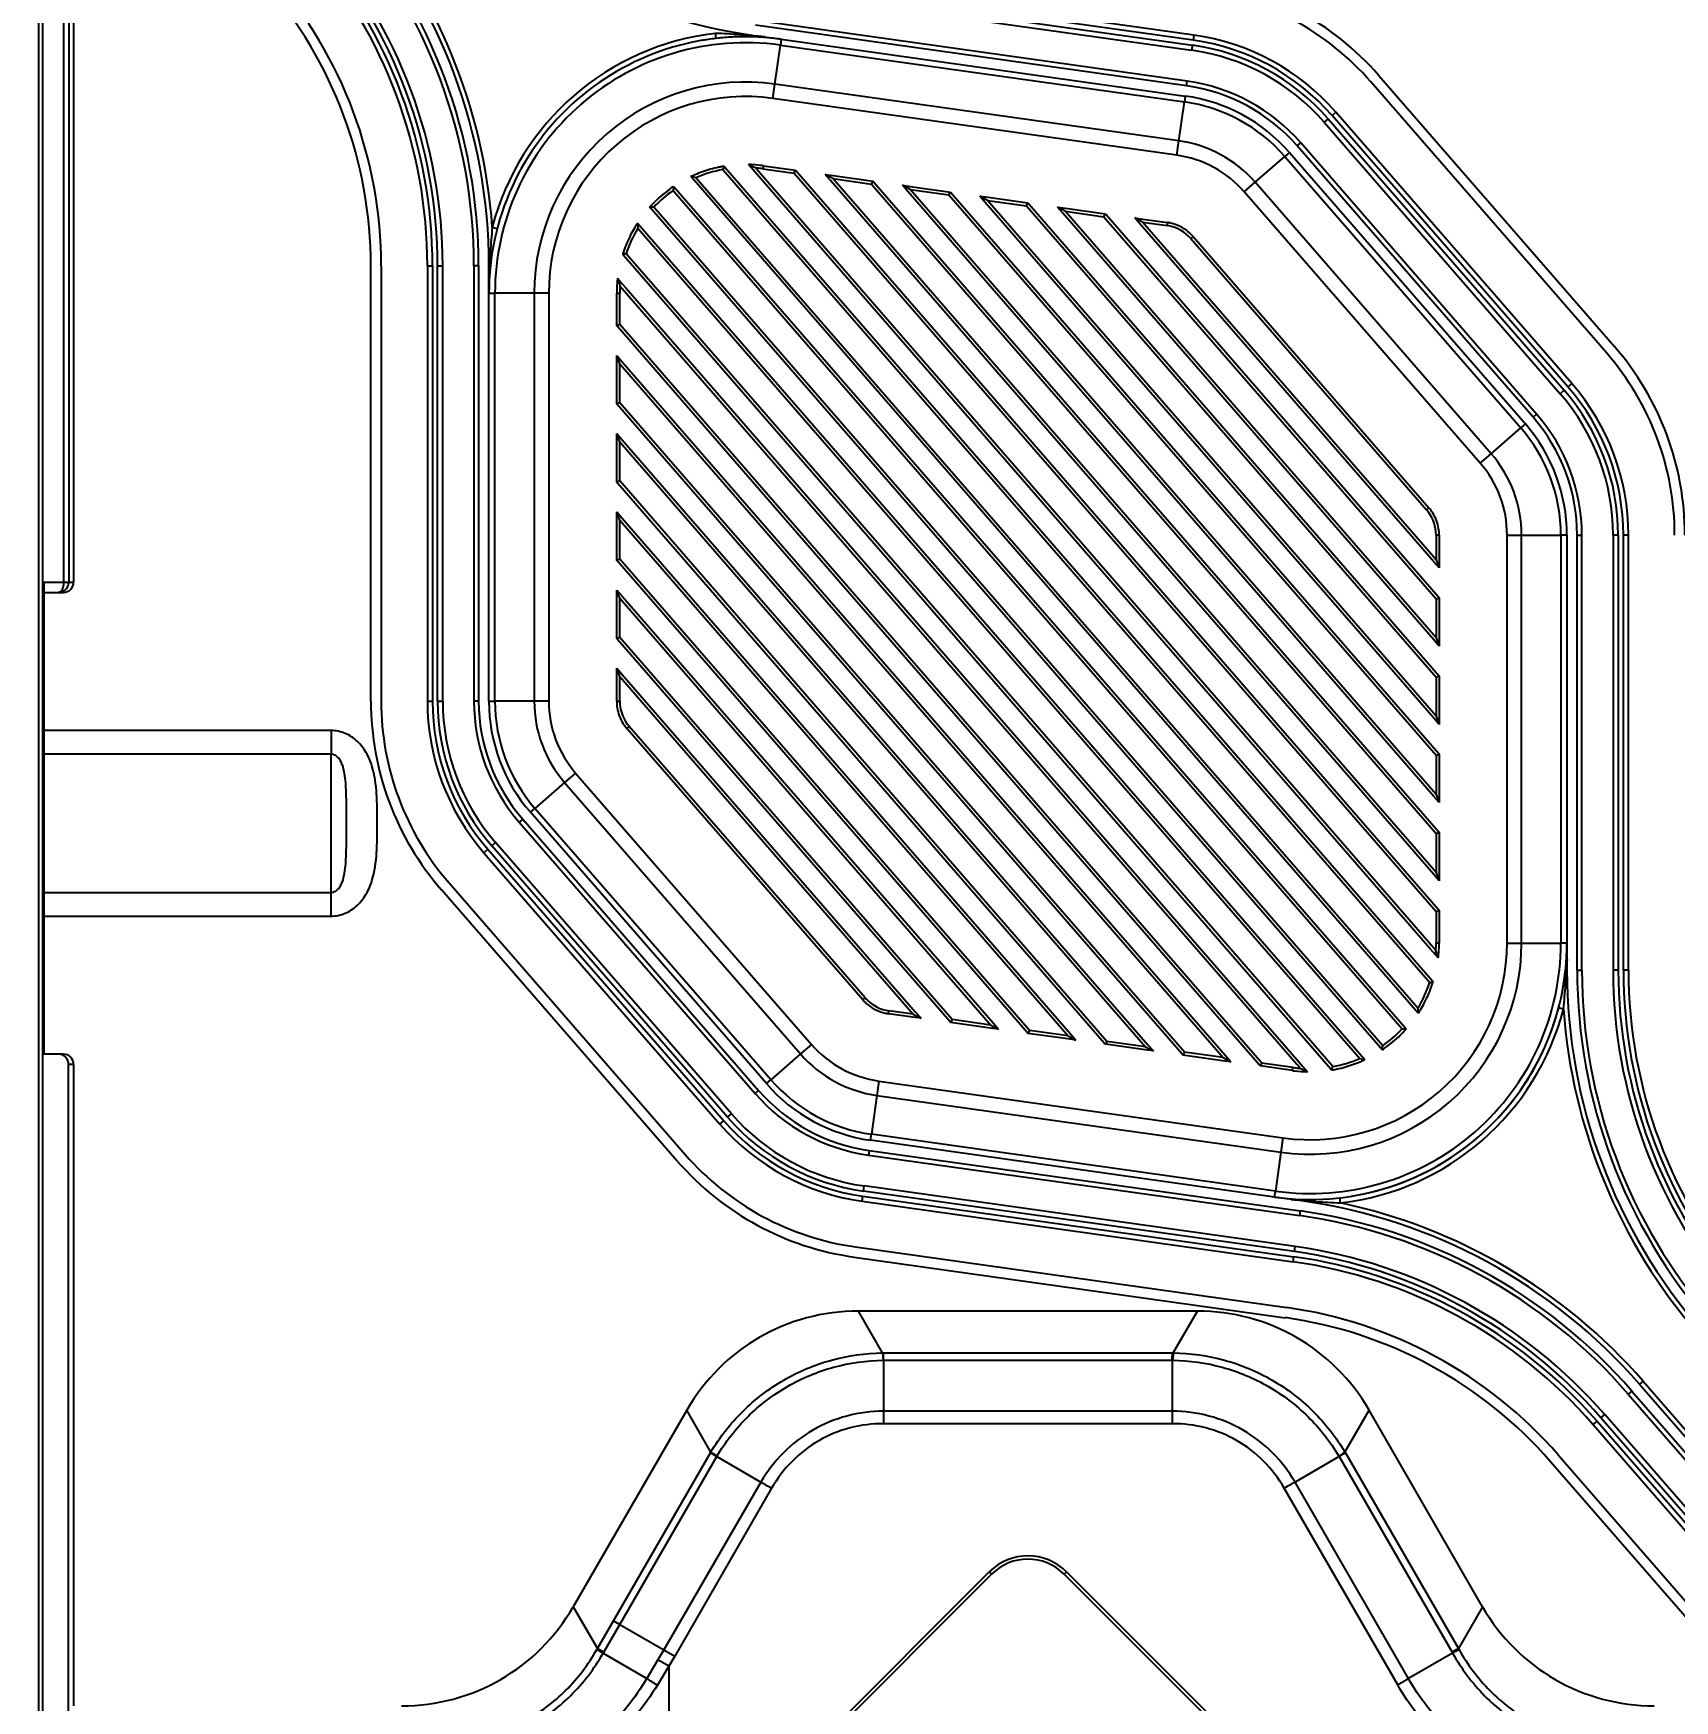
# Model space of a CAD drawing. Header units: millimetres. Extents: x -1070 to 42146, y 1440 to 12921.
# Drawn here: x 2085.7 to 2245.6, y 3041 to 3203.5 of the extents above; entities that cross this region are included whole.
import ezdxf

# ---------------------------------------------------------------- set-up
doc = ezdxf.new("R2010")
doc.units = ezdxf.units.MM
doc.layers.add('DIM', color=4, linetype='Continuous')
doc.layers.add('n', color=7, linetype='Continuous')
doc.styles.get("Standard").update_dxf_attribs({"font": 'arial.ttf'})
doc.dimstyles.new('ISO-200', dxfattribs={"dimtxt": 30, "dimasz": 25, "dimexe": 1.25, "dimexo": 5, "dimgap": 5, "dimtad": 1, "dimtoh": 1, "dimdec": 1, "dimdsep": 46, "dimtxsty": 'Standard', "dimcen": 2.5, "dimadec": 0, "dimazin": 0, "dimtfac": 1, "dimtdec": 1, "dimtmove": 0, "dimatfit": 3, "dimfxl": 1, "dimarcsym": 0})

# ---------------------------------------------------------------- blocks, each defined once
blk = doc.blocks.new('*D68')
at = {"layer": 'Defpoints', "color": 0, "transparency": 16777216}
for p in [(2305.58, 3339.04), (1878.41, 2805.54), (2305.58, 2805.54)]:
    blk.add_point(p, dxfattribs=at)
at = {"layer": 'DIM', "color": 0, "lineweight": -2, "transparency": 16777216}
for p, q in [((2300.58, 3339.04), (1877.16, 3339.04)), ((1878.41, 3314.04), (1878.41, 2830.54)), ((2300.58, 2805.54), (1877.16, 2805.54))]:
    blk.add_line(p, q, dxfattribs=at)
at = {"layer": 'DIM', "color": 0, "transparency": 16777216}
for points in [[(1874.24, 3314.04), (1882.58, 3314.04), (1878.41, 3339.04)], [(1874.24, 2830.54), (1882.58, 2830.54), (1878.41, 2805.54)]]:
    blk.add_solid(points, dxfattribs=at)
at = {"layer": 'DIM', "color": 0, "lineweight": -3, "transparency": 16777216, "insert": (1834.96, 3050.09), "char_height": 30, "attachment_point": 2, "rotation": 90}
blk.add_mtext('533.5 [1\'-9"]', dxfattribs=at)

msp = doc.modelspace()

# ---------------------------------------------------------------- linework, layer by layer
at = {"layer": 'n', "color": 7, "linetype": 'Continuous', "lineweight": -3, "true_color": 0xffffff}
for p, q in [((2086.209, 2894.955), (2086.209, 3398.126)), ((2086.551, 3398.489), (2086.551, 2894.592)), ((2088.618, 3261.724), (2088.618, 3150.041)), ((2089.118, 3260.417), (2089.118, 3150.041)), ((2089.583, 3229.899), (2089.583, 3150.041)), ((2156.531, 3207.786), (2198.538, 3201.883)), ((2156.601, 3208.281), (2198.608, 3202.378)), ((2198.677, 3202.873), (2156.67, 3208.776)), ((2198.747, 3203.368), (2156.74, 3209.272)), ((2198.115, 3198.87), (2156.108, 3204.774)), ((2152.119, 3203.533), (2152.176, 3203.036)), ((2198.051, 3198.417), (2156.044, 3204.32)), ((2156.911, 3203.189), (2158.538, 3202.96)), ((2158.538, 3202.96), (2158.457, 3202.38)), ((2158.538, 3202.96), (2197.912, 3197.426)), ((2198.747, 3203.368), (2198.677, 3202.873)), ((2157.924, 3198.589), (2158.457, 3202.38)), ((2158.457, 3202.38), (2197.83, 3196.846)), ((2198.608, 3202.378), (2198.538, 3201.883)), ((2157.727, 3197.188), (2157.924, 3198.589)), ((2197.297, 3193.055), (2157.924, 3198.589)), ((2198.051, 3198.417), (2198.115, 3198.87)), ((2238.984, 3172.352), (2215.992, 3198.801)), ((2216.747, 3199.457), (2239.738, 3173.008)), ((2197.1, 3191.655), (2157.727, 3197.188)), ((2197.297, 3193.055), (2197.83, 3196.846)), ((2197.912, 3197.426), (2197.83, 3196.846)), ((2211.842, 3195.192), (2211.464, 3194.864)), ((2211.464, 3194.864), (2234.456, 3168.416)), ((2211.842, 3195.192), (2234.833, 3168.744)), ((2212.596, 3195.848), (2212.219, 3195.52)), ((2235.21, 3169.072), (2212.219, 3195.52)), ((2235.588, 3169.4), (2212.596, 3195.848)), ((2197.1, 3191.655), (2197.297, 3193.055)), ((2204.737, 3189.016), (2207.626, 3191.528)), ((2208.068, 3191.912), (2207.626, 3191.528)), ((2207.626, 3191.528), (2230.617, 3165.079)), ((2208.068, 3191.912), (2231.059, 3165.463)), ((2208.823, 3192.568), (2209.169, 3192.869)), ((2231.814, 3166.119), (2208.823, 3192.568)), ((2232.16, 3166.42), (2209.169, 3192.869)), ((2152.864, 3190.255), (2221.736, 3111.027)), ((2152.979, 3190.58), (2153.09, 3190.452)), ((2153.09, 3190.452), (2221.962, 3111.224)), ((2155.812, 3190.217), (2155.349, 3190.75)), ((2156.164, 3189.812), (2155.812, 3190.217)), ((2156.261, 3190.158), (2156.038, 3190.414)), ((2221.756, 3114.357), (2156.164, 3189.812)), ((2156.39, 3190.009), (2156.261, 3190.158)), ((2222.335, 3114.149), (2156.39, 3190.009)), ((2156.806, 3190.631), (2156.764, 3190.334)), ((2156.764, 3190.334), (2159.79, 3189.909)), ((2156.806, 3190.631), (2159.943, 3190.19)), ((2159.79, 3189.909), (2159.943, 3190.19)), ((2159.79, 3189.909), (2222.357, 3117.934)), ((2159.943, 3190.19), (2160.017, 3190.105)), ((2160.017, 3190.105), (2222.583, 3118.131)), ((2148.008, 3188.22), (2219.045, 3106.501)), ((2148.058, 3188.619), (2148.234, 3188.417)), ((2148.234, 3188.417), (2219.271, 3106.698)), ((2150.012, 3189.268), (2149.747, 3189.573)), ((2220.361, 3108.34), (2150.012, 3189.268)), ((2220.588, 3108.537), (2150.238, 3189.465)), ((2163.564, 3189.378), (2162.811, 3189.787)), ((2163.337, 3189.182), (2162.811, 3189.787)), ((2162.811, 3189.787), (2163.605, 3189.675)), ((2222.13, 3121.548), (2163.337, 3189.182)), ((2163.564, 3189.378), (2167.337, 3188.848)), ((2222.357, 3121.745), (2163.564, 3189.378)), ((2163.605, 3189.675), (2167.49, 3189.129)), ((2167.337, 3188.848), (2167.49, 3189.129)), ((2167.337, 3188.848), (2222.357, 3125.555)), ((2167.49, 3189.129), (2167.564, 3189.045)), ((2167.564, 3189.045), (2222.583, 3125.752)), ((2171.111, 3188.318), (2170.358, 3188.726)), ((2170.884, 3188.121), (2170.358, 3188.726)), ((2170.358, 3188.726), (2171.153, 3188.615)), ((2171.111, 3188.318), (2174.884, 3187.787)), ((2222.357, 3129.366), (2171.111, 3188.318)), ((2171.153, 3188.615), (2175.037, 3188.069)), ((2203.669, 3188.088), (2204.737, 3189.016)), ((2227.728, 3162.567), (2204.737, 3189.016)), ((2145.895, 3186.383), (2145.719, 3186.585)), ((2217.158, 3104.861), (2146.121, 3186.58)), ((2222.13, 3129.169), (2170.884, 3188.121)), ((2174.884, 3187.787), (2175.037, 3188.069)), ((2174.884, 3187.787), (2222.357, 3133.177)), ((2175.037, 3188.069), (2175.111, 3187.984)), ((2175.111, 3187.984), (2222.583, 3133.373)), ((2178.658, 3187.257), (2177.905, 3187.666)), ((2178.431, 3187.06), (2177.905, 3187.666)), ((2177.905, 3187.666), (2178.7, 3187.554)), ((2222.13, 3136.79), (2178.431, 3187.06)), ((2178.658, 3187.257), (2182.431, 3186.727)), ((2222.357, 3136.987), (2178.658, 3187.257)), ((2178.7, 3187.554), (2182.584, 3187.008)), ((2182.431, 3186.727), (2182.584, 3187.008)), ((2182.431, 3186.727), (2222.357, 3140.798)), ((2182.584, 3187.008), (2182.658, 3186.923)), ((2182.658, 3186.923), (2222.583, 3140.995)), ((2186.205, 3186.196), (2185.452, 3186.605)), ((2185.979, 3185.999), (2185.452, 3186.605)), ((2185.452, 3186.605), (2186.247, 3186.493)), ((2226.661, 3161.64), (2203.669, 3188.088)), ((2144.539, 3185.046), (2144.805, 3184.741)), ((2216.932, 3104.664), (2145.895, 3186.383)), ((2222.13, 3144.412), (2185.979, 3185.999)), ((2186.205, 3186.196), (2189.979, 3185.666)), ((2222.357, 3144.609), (2186.205, 3186.196)), ((2186.247, 3186.493), (2190.131, 3185.947)), ((2189.979, 3185.666), (2190.131, 3185.947)), ((2189.979, 3185.666), (2222.357, 3148.419)), ((2190.131, 3185.947), (2190.205, 3185.863)), ((2190.205, 3185.863), (2222.583, 3148.616)), ((2193.752, 3185.136), (2192.999, 3185.544)), ((2192.999, 3185.544), (2193.794, 3185.433)), ((2193.526, 3184.939), (2192.999, 3185.544)), ((2222.13, 3152.033), (2193.526, 3184.939)), ((2193.752, 3185.136), (2196.137, 3184.8)), ((2222.357, 3152.23), (2193.752, 3185.136)), ((2193.794, 3185.433), (2196.179, 3185.098)), ((2196.179, 3185.098), (2196.137, 3184.8)), ((2130.385, 3184.64), (2130.869, 3184.514)), ((2144.578, 3184.544), (2214.927, 3103.617)), ((2144.805, 3184.741), (2215.154, 3103.814)), ((2198.672, 3183.744), (2198.445, 3183.547)), ((2198.445, 3183.547), (2221.437, 3157.099)), ((2198.672, 3183.744), (2221.663, 3157.295)), ((2143.204, 3181.857), (2143.093, 3181.985)), ((2212.075, 3102.63), (2143.204, 3181.857)), ((2212.302, 3102.827), (2143.43, 3182.054)), ((2118.559, 3138.443), (2118.559, 3180.863)), ((2119.559, 3180.863), (2119.559, 3138.443)), ((2124.059, 3180.863), (2124.059, 3138.443)), ((2124.059, 3180.863), (2124.559, 3180.863)), ((2124.559, 3180.863), (2124.559, 3138.443)), ((2125.059, 3138.443), (2125.059, 3180.863)), ((2125.059, 3180.863), (2125.559, 3180.863)), ((2125.559, 3138.443), (2125.559, 3180.863)), ((2129.059, 3180.863), (2128.601, 3180.863)), ((2128.601, 3180.863), (2128.601, 3138.443)), ((2129.059, 3180.863), (2129.059, 3138.443)), ((2130.059, 3178.203), (2130.059, 3179.821)), ((2142.594, 3179.662), (2143.057, 3179.13)), ((2142.831, 3178.933), (2208.775, 3103.072)), ((2143.057, 3179.13), (2143.409, 3178.725)), ((2143.409, 3178.725), (2209.002, 3103.269)), ((2130.059, 3138.443), (2130.059, 3178.203)), ((2130.059, 3178.203), (2130.645, 3178.203)), ((2134.473, 3178.203), (2130.645, 3178.203)), ((2130.645, 3138.443), (2130.645, 3178.203)), ((2135.888, 3178.203), (2134.473, 3178.203)), ((2134.473, 3178.203), (2134.473, 3138.443)), ((2135.888, 3178.203), (2135.888, 3138.443)), ((2142.509, 3178.203), (2142.809, 3178.203)), ((2142.509, 3175.035), (2142.509, 3178.203)), ((2142.809, 3175.147), (2142.809, 3178.203)), ((2142.809, 3175.147), (2142.509, 3175.035)), ((2142.583, 3174.951), (2142.509, 3175.035)), ((2205.149, 3102.976), (2142.583, 3174.951)), ((2205.376, 3103.173), (2142.809, 3175.147)), ((2142.809, 3171.337), (2142.509, 3172.139)), ((2142.509, 3167.414), (2142.509, 3172.139)), ((2142.509, 3172.139), (2143.036, 3171.534)), ((2142.809, 3167.526), (2142.809, 3171.337)), ((2142.809, 3171.337), (2201.602, 3103.703)), ((2143.036, 3171.534), (2201.829, 3103.9)), ((2234.833, 3168.744), (2234.456, 3168.416)), ((2235.588, 3169.4), (2235.21, 3169.072)), ((2142.809, 3167.526), (2142.509, 3167.414)), ((2142.583, 3167.329), (2142.509, 3167.414)), ((2197.602, 3104.037), (2142.583, 3167.329)), ((2197.829, 3104.233), (2142.809, 3167.526)), ((2231.059, 3165.463), (2230.617, 3165.079)), ((2231.814, 3166.119), (2232.16, 3166.42)), ((2142.809, 3163.715), (2142.509, 3164.518)), ((2142.509, 3159.793), (2142.509, 3164.518)), ((2142.509, 3164.518), (2143.036, 3163.912)), ((2143.036, 3163.912), (2194.281, 3104.961)), ((2227.728, 3162.567), (2230.617, 3165.079)), ((2142.809, 3159.905), (2142.809, 3163.715)), ((2142.809, 3163.715), (2194.055, 3104.764)), ((2226.661, 3161.64), (2227.728, 3162.567)), ((2142.809, 3159.905), (2142.509, 3159.793)), ((2142.583, 3159.708), (2142.509, 3159.793)), ((2190.055, 3105.097), (2142.583, 3159.708)), ((2190.281, 3105.294), (2142.809, 3159.905)), ((2221.663, 3157.295), (2221.437, 3157.099)), ((2142.809, 3156.094), (2142.509, 3156.897)), ((2142.509, 3152.171), (2142.509, 3156.897)), ((2142.509, 3156.897), (2143.036, 3156.291)), ((2142.809, 3152.284), (2142.809, 3156.094)), ((2142.809, 3156.094), (2186.508, 3105.825)), ((2143.036, 3156.291), (2186.734, 3106.021)), ((2222.357, 3154.638), (2222.357, 3152.23)), ((2222.657, 3154.638), (2222.357, 3154.638)), ((2222.657, 3154.638), (2222.657, 3151.427)), ((2229.278, 3154.638), (2230.692, 3154.638)), ((2229.278, 3114.878), (2229.278, 3154.638)), ((2230.692, 3154.638), (2234.521, 3154.638)), ((2230.692, 3114.878), (2230.692, 3154.638)), ((2235.107, 3154.638), (2234.521, 3154.638)), ((2234.521, 3154.638), (2234.521, 3114.878)), ((2235.107, 3154.638), (2235.107, 3114.878)), ((2236.107, 3154.638), (2236.565, 3154.638)), ((2236.107, 3112.219), (2236.107, 3154.638)), ((2236.565, 3112.219), (2236.565, 3154.638)), ((2240.107, 3154.638), (2239.607, 3154.638)), ((2239.607, 3154.638), (2239.607, 3112.219)), ((2240.107, 3154.638), (2240.107, 3112.219)), ((2240.607, 3112.219), (2240.607, 3154.638)), ((2241.107, 3154.638), (2240.607, 3154.638)), ((2241.107, 3112.219), (2241.107, 3154.638)), ((2142.809, 3152.284), (2142.509, 3152.171)), ((2142.583, 3152.087), (2142.509, 3152.171)), ((2182.508, 3106.158), (2142.583, 3152.087)), ((2182.734, 3106.355), (2142.809, 3152.284)), ((2222.657, 3151.427), (2222.13, 3152.033)), ((2222.357, 3152.23), (2222.657, 3151.427)), ((2086.683, 3150.041), (2086.683, 3104.041)), ((2086.683, 3150.041), (2088.618, 3150.041)), ((2088.618, 3150.041), (2089.118, 3150.041)), ((2089.118, 3150.041), (2089.583, 3150.041)), ((2142.809, 3148.473), (2142.509, 3149.275)), ((2142.509, 3144.55), (2142.509, 3149.275)), ((2142.509, 3149.275), (2143.036, 3148.67)), ((2086.683, 3149.041), (2088.135, 3149.041)), ((2088.135, 3149.041), (2088.582, 3149.041)), ((2142.809, 3144.662), (2142.809, 3148.473)), ((2142.809, 3148.473), (2178.961, 3106.885)), ((2143.036, 3148.67), (2179.187, 3107.082)), ((2222.357, 3148.419), (2222.657, 3148.531)), ((2222.357, 3148.419), (2222.357, 3144.609)), ((2222.583, 3148.616), (2222.657, 3148.531)), ((2222.657, 3148.531), (2222.657, 3143.806)), ((2142.809, 3144.662), (2142.509, 3144.55)), ((2142.583, 3144.465), (2142.509, 3144.55)), ((2174.961, 3107.219), (2142.583, 3144.465)), ((2175.187, 3107.416), (2142.809, 3144.662)), ((2222.657, 3143.806), (2222.13, 3144.412)), ((2222.357, 3144.609), (2222.657, 3143.806)), ((2142.809, 3140.852), (2142.509, 3141.654)), ((2142.509, 3138.443), (2142.509, 3141.654)), ((2142.509, 3141.654), (2143.036, 3141.048)), ((2143.036, 3141.048), (2171.64, 3108.143)), ((2142.809, 3138.443), (2142.809, 3140.852)), ((2142.809, 3140.852), (2171.414, 3107.946)), ((2222.357, 3140.798), (2222.657, 3140.91)), ((2222.357, 3140.798), (2222.357, 3136.987)), ((2222.583, 3140.995), (2222.657, 3140.91)), ((2222.657, 3140.91), (2222.657, 3136.185)), ((2124.059, 3138.443), (2124.559, 3138.443)), ((2125.059, 3138.443), (2125.559, 3138.443)), ((2129.059, 3138.443), (2128.601, 3138.443)), ((2130.059, 3138.443), (2130.645, 3138.443)), ((2134.473, 3138.443), (2130.645, 3138.443)), ((2135.888, 3138.443), (2134.473, 3138.443)), ((2142.509, 3138.443), (2142.809, 3138.443)), ((2222.657, 3136.185), (2222.13, 3136.79)), ((2222.357, 3136.987), (2222.657, 3136.185)), ((2114.683, 3135.586), (2086.683, 3135.586)), ((2114.683, 3135.586), (2114.683, 3133.276)), ((2143.503, 3135.786), (2143.729, 3135.983)), ((2166.494, 3109.338), (2143.503, 3135.786)), ((2166.72, 3109.534), (2143.729, 3135.983)), ((2114.683, 3133.276), (2086.683, 3133.276)), ((2114.683, 3119.805), (2114.683, 3133.276)), ((2222.357, 3133.177), (2222.657, 3133.289)), ((2222.357, 3133.177), (2222.357, 3129.366)), ((2222.583, 3133.373), (2222.657, 3133.289)), ((2222.657, 3133.289), (2222.657, 3128.564)), ((2138.505, 3131.442), (2137.438, 3130.514)), ((2138.505, 3131.442), (2161.497, 3104.993)), ((2137.438, 3130.514), (2134.549, 3128.002)), ((2137.438, 3130.514), (2160.429, 3104.066)), ((2222.657, 3128.564), (2222.13, 3129.169)), ((2222.357, 3129.366), (2222.657, 3128.564)), ((2133.352, 3126.962), (2133.006, 3126.661)), ((2133.006, 3126.661), (2155.997, 3100.213)), ((2133.352, 3126.962), (2156.343, 3100.514)), ((2134.106, 3127.618), (2134.549, 3128.002)), ((2157.098, 3101.17), (2134.106, 3127.618)), ((2157.54, 3101.554), (2134.549, 3128.002)), ((2222.357, 3125.555), (2222.657, 3125.668)), ((2222.357, 3125.555), (2222.357, 3121.745)), ((2222.583, 3125.752), (2222.657, 3125.668)), ((2222.657, 3125.668), (2222.657, 3120.942)), ((2129.578, 3123.682), (2129.956, 3124.01)), ((2129.578, 3123.682), (2152.57, 3097.233)), ((2129.956, 3124.01), (2152.947, 3097.561)), ((2130.333, 3124.338), (2130.71, 3124.666)), ((2153.324, 3097.889), (2130.333, 3124.338)), ((2153.702, 3098.217), (2130.71, 3124.666)), ((2222.657, 3120.942), (2222.13, 3121.548)), ((2222.357, 3121.745), (2222.657, 3120.942)), ((2148.419, 3093.625), (2125.427, 3120.073)), ((2126.182, 3120.729), (2149.173, 3094.281)), ((2086.683, 3119.805), (2114.683, 3119.805)), ((2114.683, 3117.496), (2114.683, 3119.805)), ((2086.683, 3117.496), (2114.683, 3117.496)), ((2222.357, 3117.934), (2222.657, 3118.046)), ((2222.357, 3117.934), (2222.357, 3114.878)), ((2222.583, 3118.131), (2222.657, 3118.046)), ((2222.657, 3118.046), (2222.657, 3114.878)), ((2222.108, 3113.952), (2221.756, 3114.357)), ((2222.571, 3113.419), (2222.108, 3113.952)), ((2222.657, 3114.878), (2222.357, 3114.878)), ((2229.278, 3114.878), (2230.692, 3114.878)), ((2230.692, 3114.878), (2234.521, 3114.878)), ((2235.107, 3114.878), (2234.521, 3114.878)), ((2235.107, 3114.878), (2235.107, 3113.26)), ((2236.107, 3112.219), (2236.565, 3112.219)), ((2240.107, 3112.219), (2239.607, 3112.219)), ((2241.107, 3112.219), (2240.607, 3112.219)), ((2221.962, 3111.224), (2222.073, 3111.096)), ((2166.494, 3109.338), (2166.72, 3109.534)), ((2234.781, 3108.441), (2234.297, 3108.567)), ((2168.987, 3107.984), (2169.029, 3108.281)), ((2171.372, 3107.649), (2168.987, 3107.984)), ((2171.414, 3107.946), (2169.029, 3108.281)), ((2172.167, 3107.537), (2171.372, 3107.649)), ((2171.414, 3107.946), (2172.167, 3107.537)), ((2171.64, 3108.143), (2172.167, 3107.537)), ((2175.034, 3107.134), (2174.961, 3107.219)), ((2175.187, 3107.416), (2175.034, 3107.134)), ((2178.919, 3106.588), (2175.034, 3107.134)), ((2178.961, 3106.885), (2175.187, 3107.416)), ((2179.187, 3107.082), (2179.714, 3106.476)), ((2220.627, 3108.035), (2220.361, 3108.34)), ((2179.714, 3106.476), (2178.919, 3106.588)), ((2178.961, 3106.885), (2179.714, 3106.476)), ((2182.582, 3106.073), (2182.508, 3106.158)), ((2182.734, 3106.355), (2182.582, 3106.073)), ((2186.466, 3105.527), (2182.582, 3106.073)), ((2186.508, 3105.825), (2182.734, 3106.355)), ((2187.261, 3105.416), (2186.466, 3105.527)), ((2186.508, 3105.825), (2187.261, 3105.416)), ((2186.734, 3106.021), (2187.261, 3105.416)), ((2219.271, 3106.698), (2219.447, 3106.496)), ((2088.1, 3104.041), (2086.683, 3104.041)), ((2088.582, 3104.041), (2088.1, 3104.041)), ((2160.429, 3104.066), (2157.54, 3101.554)), ((2161.497, 3104.993), (2160.429, 3104.066)), ((2190.129, 3105.013), (2190.055, 3105.097)), ((2190.281, 3105.294), (2190.129, 3105.013)), ((2194.013, 3104.467), (2190.129, 3105.013)), ((2194.055, 3104.764), (2190.281, 3105.294)), ((2194.808, 3104.355), (2194.013, 3104.467)), ((2194.055, 3104.764), (2194.808, 3104.355)), ((2194.281, 3104.961), (2194.808, 3104.355)), ((2197.676, 3103.952), (2197.602, 3104.037)), ((2197.829, 3104.233), (2197.676, 3103.952)), ((2201.56, 3103.406), (2197.676, 3103.952)), ((2201.602, 3103.703), (2197.829, 3104.233)), ((2201.602, 3103.703), (2202.355, 3103.294)), ((2201.829, 3103.9), (2202.355, 3103.294)), ((2215.154, 3103.814), (2215.419, 3103.508)), ((2217.107, 3104.462), (2216.932, 3104.664)), ((2089.583, 3103.041), (2089.101, 3103.041)), ((2089.101, 3031.357), (2089.101, 3103.041)), ((2089.583, 3103.041), (2089.583, 3040.534)), ((2202.355, 3103.294), (2201.56, 3103.406)), ((2205.223, 3102.891), (2205.149, 3102.976)), ((2205.376, 3103.173), (2205.223, 3102.891)), ((2208.36, 3102.45), (2205.223, 3102.891)), ((2208.402, 3102.748), (2205.376, 3103.173)), ((2208.36, 3102.45), (2208.402, 3102.748)), ((2208.775, 3103.072), (2208.905, 3102.924)), ((2208.905, 3102.924), (2209.127, 3102.668)), ((2209.002, 3103.269), (2209.354, 3102.864)), ((2209.354, 3102.864), (2209.817, 3102.332)), ((2212.186, 3102.502), (2212.075, 3102.63)), ((2156.343, 3100.514), (2155.997, 3100.213)), ((2157.098, 3101.17), (2157.54, 3101.554)), ((2168.065, 3101.427), (2167.868, 3100.026)), ((2168.065, 3101.427), (2207.438, 3095.893)), ((2167.868, 3100.026), (2167.336, 3096.235)), ((2167.868, 3100.026), (2207.242, 3094.493)), ((2152.57, 3097.233), (2152.947, 3097.561)), ((2153.324, 3097.889), (2153.702, 3098.217)), ((2167.254, 3095.655), (2167.336, 3096.235)), ((2206.627, 3090.122), (2167.254, 3095.655)), ((2206.709, 3090.702), (2167.336, 3096.235)), ((2207.438, 3095.893), (2207.242, 3094.493)), ((2167.115, 3094.665), (2167.051, 3094.211)), ((2167.051, 3094.211), (2209.058, 3088.307)), ((2167.115, 3094.665), (2209.122, 3088.761)), ((2207.242, 3094.493), (2206.709, 3090.702)), ((2166.558, 3090.704), (2166.628, 3091.199)), ((2208.565, 3084.8), (2166.558, 3090.704)), ((2208.634, 3085.295), (2166.628, 3091.199)), ((2206.627, 3090.122), (2206.709, 3090.702)), ((2166.419, 3089.714), (2166.489, 3090.209)), ((2166.419, 3089.714), (2208.426, 3083.81)), ((2166.489, 3090.209), (2208.495, 3084.305)), ((2208.254, 3089.893), (2206.627, 3090.122)), ((2213.047, 3089.548), (2212.989, 3090.045)), ((2209.122, 3088.761), (2209.058, 3088.307)), ((2165.654, 3084.267), (2207.66, 3078.363)), ((2165.793, 3085.257), (2207.799, 3079.354)), ((2208.426, 3083.81), (2208.495, 3084.305)), ((2208.565, 3084.8), (2208.634, 3085.295)), ((2168.418, 3074.927), (2166.065, 3079.002)), ((2199.101, 3079.002), (2166.065, 3079.002)), ((2196.748, 3074.927), (2199.101, 3079.002)), ((2168.418, 3074.927), (2168.493, 3074.928)), ((2168.493, 3074.928), (2196.673, 3074.928)), ((2196.673, 3074.928), (2196.748, 3074.927)), ((2168.467, 3074.212), (2168.519, 3074.212)), ((2168.519, 3074.213), (2168.519, 3069.248)), ((2168.519, 3074.213), (2196.647, 3074.213)), ((2196.647, 3074.213), (2196.647, 3069.248)), ((2196.647, 3074.212), (2196.699, 3074.212)), ((2241.437, 3071.215), (2241.091, 3070.915)), ((2241.437, 3071.215), (2259.833, 3050.054)), ((2242.538, 3072.172), (2242.192, 3071.871)), ((2242.192, 3071.871), (2260.587, 3050.71)), ((2242.538, 3072.172), (2260.933, 3051.011)), ((2241.091, 3070.915), (2259.487, 3049.753)), ((2149.335, 3069.343), (2138.278, 3050.193)), ((2151.688, 3065.267), (2149.335, 3069.343)), ((2196.648, 3068.031), (2168.517, 3068.031)), ((2196.647, 3069.248), (2168.519, 3069.248)), ((2213.478, 3065.267), (2215.831, 3069.343)), ((2226.887, 3050.193), (2215.831, 3069.343)), ((2237.664, 3067.935), (2238.041, 3068.263)), ((2237.664, 3067.935), (2256.059, 3046.774)), ((2238.041, 3068.263), (2256.436, 3047.102)), ((2238.418, 3068.591), (2238.796, 3068.919)), ((2256.814, 3047.43), (2238.418, 3068.591)), ((2257.191, 3047.758), (2238.796, 3068.919)), ((2142.197, 3048.831), (2151.65, 3065.203)), ((2142.817, 3048.475), (2152.255, 3064.823)), ((2151.65, 3065.203), (2151.688, 3065.267)), ((2152.255, 3064.823), (2156.555, 3062.341)), ((2152.256, 3064.823), (2152.283, 3064.868)), ((2212.91, 3064.823), (2208.611, 3062.341)), ((2212.883, 3064.868), (2212.91, 3064.823)), ((2212.91, 3064.823), (2223.916, 3045.761)), ((2213.478, 3065.267), (2213.516, 3065.203)), ((2213.516, 3065.203), (2224.535, 3046.118)), ((2234.268, 3064.983), (2254.645, 3041.541)), ((2253.32, 3041.541), (2233.513, 3064.327)), ((2156.555, 3062.341), (2147.116, 3045.992)), ((2157.61, 3061.733), (2148.167, 3045.376)), ((2218.621, 3042.567), (2207.555, 3061.733)), ((2219.667, 3043.19), (2208.611, 3062.341)), ((2150.533, 3025.306), (2178.818, 3053.59)), ((2150.763, 3025.076), (2179.047, 3053.361)), ((2178.818, 3053.59), (2179.047, 3053.361)), ((2186.348, 3053.59), (2186.118, 3053.361)), ((2186.118, 3053.361), (2214.403, 3025.076)), ((2186.348, 3053.59), (2214.633, 3025.306)), ((2138.278, 3050.193), (2140.631, 3046.119)), ((2226.887, 3050.193), (2224.535, 3046.118)), ((2140.631, 3046.119), (2142.197, 3048.831)), ((2141.242, 3045.761), (2142.817, 3048.475)), ((2142.197, 3048.831), (2142.816, 3048.474)), ((2142.817, 3048.475), (2147.116, 3045.992)), ((2141.192, 3045.675), (2140.574, 3046.021)), ((2140.631, 3046.119), (2141.242, 3045.761)), ((2141.192, 3045.676), (2145.444, 3043.193)), ((2147.116, 3045.992), (2146.534, 3045.018)), ((2147.116, 3045.992), (2148.167, 3045.376)), ((2148.167, 3045.376), (2147.583, 3044.395)), ((2223.967, 3045.673), (2219.667, 3043.19)), ((2224.535, 3046.118), (2223.916, 3045.761)), ((2146.534, 3045.018), (2145.444, 3043.193)), ((2147.583, 3044.395), (2146.478, 3042.558)), ((2147.583, 3044.395), (2146.534, 3045.018)), ((2147.583, 3044.395), (2147.583, 2998.686))]:
    msp.add_line(p, q, dxfattribs=at)
for centre, radius, start, end in [((2163.351, 3256.309), 53.5, 221, 262), ((2076.559, 3180.863), 53.5, 0, 41), ((2076.559, 3180.863), 53.958, 4.01469, 41), ((2076.559, 3180.863), 52.042, 0, 41), ((2076.559, 3180.863), 52.5, 0, 41), ((2076.559, 3180.863), 48.5, 0, 41), ((2076.559, 3180.863), 49, 0, 41), ((2076.559, 3180.863), 47.5, 0, 41), ((2076.559, 3180.863), 48, 0, 41), ((2076.559, 3180.863), 42, 0, 41), ((2076.559, 3180.863), 43, 0, 41), ((2195.615, 3181.087), 27, 41, 82), ((2195.615, 3181.087), 28, 41, 82), ((2155.059, 3178.203), 25, 82, 180), ((2155.059, 3178.203), 25.5, 96.62169, 165.37831), ((2155.059, 3178.203), 25, 96.62169, 100.02905), ((2155.059, 3178.203), 25, 96.52864, 96.62169), ((2155.059, 3178.203), 25, 92.90091, 96.52864), ((2155.059, 3178.203), 25, 89.40118, 92.90091), ((2155.059, 3178.203), 25, 89.27451, 89.40118), ((2155.059, 3178.203), 25, 86.59402, 89.27451), ((2163.351, 3256.309), 53.5, 262, 263.11488), ((2155.059, 3178.203), 25, 85.66097, 86.59402), ((2155.059, 3178.203), 25, 82, 85.66097), ((2195.615, 3181.087), 22, 81.94823, 82), ((2195.615, 3181.087), 22, 41, 81.94823), ((2195.615, 3181.087), 22.5, 41, 82), ((2155.059, 3178.203), 24.414, 82, 180), ((2195.615, 3181.087), 21, 41, 82), ((2195.615, 3181.087), 21.5, 41, 82), ((2155.059, 3178.203), 20.586, 82, 180), ((2195.615, 3181.087), 17.5, 41, 82), ((2195.615, 3181.087), 17.958, 41, 82), ((2155.059, 3178.203), 19.172, 82, 180), ((2195.615, 3181.087), 15.914, 41, 82), ((2195.615, 3181.087), 16.5, 41, 82), ((2195.615, 3181.087), 12.086, 41, 82), ((2195.615, 3181.087), 10.672, 41, 82), ((2155.059, 3178.203), 12.55, 109.55841, 113.16678), ((2155.059, 3178.203), 12.25, 100.32258, 113.17429), ((2155.059, 3178.203), 12.55, 101.93886, 109.55841), ((2155.059, 3178.203), 12.55, 100.31613, 101.93886), ((2155.059, 3178.203), 12.55, 99.53938, 100.31613), ((2199.906, 3173.746), 49.855, 160.26631, 160.6623), ((2143.943, 3166.46), 26.834, 63.2093, 64.84682), ((2155.059, 3178.203), 12.55, 83.07369, 88.6772), ((2155.059, 3178.203), 12.25, 84.65632, 85.41531), ((2155.059, 3178.203), 12.25, 82, 84.65632), ((2155.059, 3178.203), 12.55, 82, 83.07369), ((2155.059, 3178.203), 12.55, 126.29221, 135.73814), ((2155.059, 3178.203), 12.25, 125.1433, 136.8567), ((2155.059, 3178.203), 12.55, 125.14519, 126.29221), ((2155.059, 3178.203), 12.55, 123.90551, 125.14519), ((2184.889, 3183.738), 37.153, 172.45022, 173.07045), ((2155.059, 3178.203), 12.55, 113.16678, 115.04392), ((2143.353, 3159.427), 30.816, 77.08915, 78.02561), ((2155.059, 3178.203), 12.55, 136.85811, 138.09449), ((2145.427, 3149.434), 37.153, 88.92955, 89.54978), ((2155.059, 3178.203), 12.55, 135.73814, 136.85811), ((2155.059, 3178.203), 12.55, 146.95608, 148.81205), ((2175.281, 3187.182), 30.816, 183.97439, 184.91085), ((2195.615, 3181.087), 4.05, 77.45092, 82), ((2195.615, 3181.087), 4.05, 50.0653, 77.45092), ((2155.059, 3178.203), 25, 165.37831, 165.49148), ((2155.059, 3178.203), 12.55, 152.10583, 159.85195), ((2155.059, 3178.203), 12.25, 148.82571, 161.67742), ((2155.059, 3178.203), 12.55, 148.81205, 152.10583), ((2195.615, 3181.087), 3.75, 45.60306, 82), ((2195.615, 3181.087), 4.05, 41, 50.0653), ((2195.615, 3181.087), 3.75, 41, 45.60306), ((2155.059, 3178.203), 12.55, 161.66187, 162.46062), ((2153.231, 3133.172), 49.855, 101.3377, 101.73369), ((2155.059, 3178.203), 12.55, 159.85195, 161.66187), ((2076.559, 3180.863), 53.5, 358.8848, 0), ((2155.059, 3178.203), 25, 176.39941, 180), ((2155.059, 3178.203), 12.55, 175.61318, 180), ((2155.059, 3178.203), 12.55, 173.3228, 175.61318), ((2168.235, 3187.577), 26.834, 197.15318, 198.7907), ((2155.059, 3178.203), 12.25, 176.58469, 180), ((2218.607, 3154.638), 27, 0, 41), ((2218.607, 3154.638), 28, 0, 41), ((2218.607, 3154.638), 21.5, 0, 41), ((2218.607, 3154.638), 22, 0, 41), ((2218.607, 3154.638), 22.5, 0, 41), ((2218.607, 3154.638), 21, 0, 41), ((2218.607, 3154.638), 16.5, 0, 41), ((2218.607, 3154.638), 17.5, 0, 41), ((2218.607, 3154.638), 17.958, 0, 41), ((2218.607, 3154.638), 15.914, 0, 41), ((2218.607, 3154.638), 12.086, 0, 41), ((2218.607, 3154.638), 10.672, 0, 41), ((2218.607, 3154.638), 4.05, 31.93274, 41), ((2218.607, 3154.638), 3.75, 36.39694, 41), ((2218.607, 3154.638), 3.75, 0, 36.39694), ((2218.607, 3154.638), 4.05, 9.06529, 31.93274), ((2218.607, 3154.638), 4.05, 0, 9.06529), ((2146.559, 3138.443), 28, 180, 221), ((2146.559, 3138.443), 27, 180, 221), ((2146.559, 3138.443), 22.5, 180, 221), ((2146.559, 3138.443), 22, 180, 221), ((2146.559, 3138.443), 21.5, 180, 221), ((2146.559, 3138.443), 21, 180, 221), ((2146.559, 3138.443), 17.958, 180, 221), ((2146.559, 3138.443), 17.5, 180, 221), ((2146.559, 3138.443), 16.5, 180, 221), ((2146.559, 3138.443), 15.914, 180, 221), ((2146.559, 3138.443), 12.086, 180, 221), ((2146.559, 3138.443), 10.672, 180, 221), ((2146.559, 3138.443), 4.05, 180, 189.06529), ((2146.559, 3138.443), 4.05, 189.06529, 211.93274), ((2146.559, 3138.443), 3.75, 180, 216.39694), ((2146.559, 3138.443), 4.05, 211.93274, 221), ((2146.559, 3138.443), 3.75, 216.39694, 221), ((2210.107, 3114.878), 25, 262, 0), ((2210.107, 3114.878), 24.414, 262, 0), ((2210.107, 3114.878), 20.586, 262, 0), ((2210.107, 3114.878), 19.172, 262, 0), ((2210.107, 3114.878), 12.25, 356.58469, 0), ((2196.931, 3105.505), 26.834, 17.15318, 18.7907), ((2210.107, 3114.878), 12.55, 353.3228, 355.61318), ((2210.107, 3114.878), 12.55, 355.61318, 0), ((2210.107, 3114.878), 25, 356.39941, 0), ((2210.107, 3114.878), 25, 352.76131, 352.94524), ((2210.107, 3114.878), 25, 352.94524, 354.84451), ((2210.107, 3114.878), 25, 354.84451, 356.39941), ((2288.607, 3112.219), 53.5, 178.8848, 180), ((2288.607, 3112.219), 53.5, 180, 221), ((2288.607, 3112.219), 52.5, 180, 221), ((2288.607, 3112.219), 52.042, 180, 221), ((2288.607, 3112.219), 49, 180, 221), ((2288.607, 3112.219), 48.5, 180, 221), ((2288.607, 3112.219), 48, 180, 221), ((2288.607, 3112.219), 47.5, 180, 221), ((2210.107, 3114.878), 12.25, 328.82571, 341.67742), ((2210.107, 3114.878), 12.55, 332.15323, 339.88149), ((2211.935, 3159.909), 49.855, 281.3377, 281.73369), ((2210.107, 3114.878), 12.55, 339.88149, 341.66484), ((2210.107, 3114.878), 12.55, 341.66484, 342.46062), ((2210.107, 3114.878), 25, 349.11968, 352.76131), ((2169.55, 3111.995), 4.05, 221, 230.0653), ((2169.55, 3111.995), 3.75, 221, 225.60306), ((2169.55, 3111.995), 3.75, 225.60306, 262), ((2169.55, 3111.995), 4.05, 230.0653, 257.45092), ((2210.107, 3114.878), 12.55, 328.81503, 332.15323), ((2210.107, 3114.878), 25, 341.97095, 345.37831), ((2210.107, 3114.878), 25, 345.37831, 345.49148), ((2169.55, 3111.995), 4.05, 257.45092, 262), ((2210.107, 3114.878), 25.5, 276.62169, 345.37831), ((2210.107, 3114.878), 25, 280.02905, 341.97095), ((2189.884, 3105.899), 30.816, 3.97439, 4.91085), ((2210.107, 3114.878), 12.55, 326.95608, 328.81503), ((2288.607, 3112.219), 53.958, 184.01469, 221), ((2210.107, 3114.878), 12.25, 305.1433, 316.8567), ((2210.107, 3114.878), 12.55, 306.22348, 315.6694), ((2219.739, 3143.648), 37.153, 268.92955, 269.54978), ((2210.107, 3114.878), 12.55, 315.6694, 316.85067), ((2210.107, 3114.878), 12.55, 316.85067, 318.09449), ((2169.55, 3111.995), 12.086, 221, 262), ((2169.55, 3111.995), 10.672, 221, 262), ((2180.277, 3109.344), 37.153, 352.45022, 353.07045), ((2210.107, 3114.878), 12.55, 303.90551, 305.13766), ((2210.107, 3114.878), 12.55, 305.13766, 306.22348), ((2210.107, 3114.878), 12.55, 262, 263.07369), ((2210.107, 3114.878), 12.25, 262, 264.65632), ((2210.107, 3114.878), 12.55, 263.07369, 268.6772), ((2210.107, 3114.878), 12.25, 264.65632, 265.41531), ((2221.223, 3126.621), 26.834, 243.2093, 244.84682), ((2165.259, 3119.335), 49.855, 340.26631, 340.6623), ((2210.107, 3114.878), 12.55, 279.53938, 280.32094), ((2210.107, 3114.878), 12.25, 280.32258, 293.17429), ((2210.107, 3114.878), 12.55, 280.32094, 281.98286), ((2210.107, 3114.878), 12.55, 281.98286, 289.62903), ((2210.107, 3114.878), 12.55, 289.62903, 293.17123), ((2221.813, 3133.654), 30.816, 257.08915, 258.02561), ((2210.107, 3114.878), 12.55, 293.17123, 295.04392), ((2169.55, 3111.995), 17.5, 221, 262), ((2169.55, 3111.995), 16.5, 221, 262), ((2169.55, 3111.995), 15.914, 221, 262), ((2169.55, 3111.995), 17.958, 221, 262), ((2169.55, 3111.995), 22.5, 221, 262), ((2169.55, 3111.995), 22, 221, 261.94823), ((2169.55, 3111.995), 21.5, 221, 262), ((2169.55, 3111.995), 21, 221, 262), ((2169.55, 3111.995), 27, 221, 262), ((2169.55, 3111.995), 28, 221, 262), ((2169.55, 3111.995), 22, 261.94823, 262), ((2201.815, 3036.772), 53.5, 82, 83.11488), ((2201.815, 3036.772), 53.5, 41, 82), ((2201.815, 3036.772), 53.958, 41, 77.98531), ((2201.815, 3036.772), 52.042, 41, 82), ((2201.815, 3036.772), 52.5, 41, 82), ((2201.815, 3036.772), 48, 41, 82), ((2201.815, 3036.772), 48.5, 41, 82), ((2201.815, 3036.772), 49, 41, 82), ((2201.815, 3036.772), 47.5, 41, 82), ((2201.815, 3036.772), 43, 41, 82), ((2201.815, 3036.772), 42, 41, 82), ((2182.583, 3049.825), 5.325, 45, 135), ((2182.583, 3049.825), 5, 45, 135), ((2127.464, 3053.671), 15.179, 329.73809, 330.1626), ((2126.432, 3054.368), 17.129, 329.50512, 329.83734), ((2238.843, 3054.379), 17.236, 209.99993, 210.33717), ((2237.85, 3053.739), 15.342, 209.78359, 210.21408)]:
    msp.add_arc(centre, radius, start, end, dxfattribs=at)
for centre, major_axis, ratio, start_param, end_param in [((2088.582, 3150.041), (1.001, 0), 0.9993908, -1.5707963, 0), ((2088.1, 3103.041), (-1.001, 0), 0.9993908, 3.1415927, 4.712389), ((2088.582, 3103.041), (1.001, 0), 0.9993908, 0, 1.5707963), ((2166.866, 3058.297), (-10.468, 18.131), 0.955319, -0.5040353, 0.5040353), ((2198.3, 3058.297), (10.468, 18.131), 0.955319, -0.5040353, 0.5040353), ((2120.747, 3061.239), (-10.468, 18.131), 0.955319, 2.6375574, 3.6456279), ((2244.419, 3061.239), (10.468, 18.131), 0.955319, 2.6375574, 3.6456279)]:
    msp.add_ellipse(centre, major_axis=major_axis, ratio=ratio, start_param=start_param, end_param=end_param, dxfattribs=at)
for points, knots in [([(2156.937, 3203.19), (2156.536, 3203.23), (2155.734, 3203.295), (2154.13, 3203.429), (2152.924, 3203.499), (2152.119, 3203.533)], [0, 0, 0, 0, 0.2498307, 0.4996124, 1, 1, 1, 1]), ([(2130.385, 3184.64), (2130.307, 3183.838), (2130.208, 3182.634), (2130.118, 3181.026), (2130.07, 3180.223), (2130.054, 3179.821)], [0, 0, 0, 0, 0.5003871, 0.7501763, 1, 1, 1, 1]), ([(2088.135, 3149.041), (2088.257, 3149.041), (2088.507, 3149.089), (2088.833, 3149.301), (2089.062, 3149.633), (2089.118, 3149.904), (2089.118, 3150.041)], [0, 0, 0, 0, 0.236655, 0.4802315, 0.7352295, 1, 1, 1, 1]), ([(2088.618, 3150.041), (2088.618, 3149.865), (2088.581, 3149.557), (2088.455, 3149.263), (2088.367, 3149.163)], [0, 0, 0, 0, 0.5684788, 1, 1, 1, 1]), ([(2088.367, 3149.163), (2088.35, 3149.144), (2088.287, 3149.082), (2088.198, 3149.041), (2088.135, 3149.041)], [0, 0, 0, 0, 0.2884759, 1, 1, 1, 1]), ([(2114.683, 3117.496), (2115.15, 3117.496), (2116.095, 3117.692), (2117.283, 3118.494), (2118.15, 3119.626), (2118.884, 3121.369), (2119.12, 3123.255), (2119.172, 3125.13), (2119.178, 3126.541), (2119.172, 3127.951), (2119.12, 3129.826), (2118.884, 3131.713), (2118.15, 3133.456), (2117.283, 3134.588), (2116.095, 3135.389), (2115.15, 3135.586), (2114.683, 3135.586)], [0, 0, 0, 0, 0.0622771, 0.1246417, 0.1871136, 0.249673, 0.3746946, 0.4373468, 0.5000005, 0.5626541, 0.6253063, 0.7503276, 0.8128867, 0.8753586, 0.9377231, 1, 1, 1, 1]), ([(2114.683, 3119.805), (2114.838, 3119.805), (2115.147, 3119.907), (2115.474, 3120.237), (2115.698, 3120.629), (2115.903, 3121.187), (2116.043, 3121.92), (2116.124, 3122.816), (2116.161, 3123.729), (2116.18, 3124.972), (2116.181, 3126.541), (2116.18, 3128.109), (2116.161, 3129.353), (2116.124, 3130.266), (2116.043, 3131.162), (2115.903, 3131.895), (2115.698, 3132.453), (2115.474, 3132.845), (2115.147, 3133.174), (2114.838, 3133.276), (2114.683, 3133.276)], [0, 0, 0, 0, 0.0317159, 0.0627548, 0.0932608, 0.1235357, 0.1840875, 0.2453783, 0.3077152, 0.3711045, 0.5000003, 0.6288961, 0.6922854, 0.7546222, 0.8159129, 0.8764646, 0.9067395, 0.9372455, 0.9682843, 1, 1, 1, 1]), ([(2234.781, 3108.441), (2234.859, 3109.243), (2234.958, 3110.447), (2235.048, 3112.055), (2235.095, 3112.858), (2235.112, 3113.26)], [0, 0, 0, 0, 0.5003871, 0.7501763, 1, 1, 1, 1]), ([(2208.229, 3089.891), (2208.629, 3089.852), (2209.431, 3089.786), (2211.036, 3089.653), (2212.242, 3089.583), (2213.047, 3089.548)], [0, 0, 0, 0, 0.2498307, 0.4996124, 1, 1, 1, 1]), ([(2151.688, 3065.267), (2152.546, 3066.709), (2154.638, 3069.386), (2158.682, 3072.471), (2163.376, 3074.432), (2166.741, 3074.905), (2168.418, 3074.927)], [0, 0, 0, 0, 0.2499264, 0.5, 0.7500736, 1, 1, 1, 1]), ([(2168.418, 3074.927), (2168.432, 3074.838), (2168.449, 3074.599), (2168.461, 3074.36), (2168.467, 3074.212)], [0, 0, 0, 0, 0.3771336, 1, 1, 1, 1]), ([(2168.519, 3074.213), (2168.519, 3074.362), (2168.509, 3074.6), (2168.501, 3074.838), (2168.493, 3074.928)], [0, 0, 0, 0, 0.6233201, 1, 1, 1, 1]), ([(2196.647, 3074.213), (2196.647, 3074.362), (2196.657, 3074.6), (2196.665, 3074.838), (2196.673, 3074.928)], [0, 0, 0, 0, 0.6233209, 1, 1, 1, 1]), ([(2196.748, 3074.927), (2196.734, 3074.838), (2196.717, 3074.599), (2196.705, 3074.36), (2196.699, 3074.212)], [0, 0, 0, 0, 0.3771332, 1, 1, 1, 1]), ([(2196.748, 3074.927), (2198.425, 3074.905), (2201.79, 3074.432), (2206.483, 3072.471), (2210.528, 3069.386), (2212.62, 3066.709), (2213.478, 3065.267)], [0, 0, 0, 0, 0.2499264, 0.5, 0.7500736, 1, 1, 1, 1]), ([(2152.283, 3064.868), (2153.112, 3066.262), (2155.135, 3068.853), (2159.048, 3071.838), (2163.589, 3073.734), (2166.845, 3074.191), (2168.467, 3074.212)], [0, 0, 0, 0, 0.2499515, 0.5, 0.7500485, 1, 1, 1, 1]), ([(2196.699, 3074.212), (2198.321, 3074.191), (2201.577, 3073.734), (2206.118, 3071.838), (2210.031, 3068.853), (2212.054, 3066.262), (2212.883, 3064.868)], [0, 0, 0, 0, 0.2499515, 0.5, 0.7500485, 1, 1, 1, 1]), ([(2168.519, 3069.248), (2167.317, 3069.245), (2164.902, 3068.93), (2161.531, 3067.537), (2158.64, 3065.314), (2157.159, 3063.38), (2156.555, 3062.341)], [0, 0, 0, 0, 0.2500087, 0.499999, 0.7499901, 1, 1, 1, 1]), ([(2168.517, 3068.031), (2167.42, 3068.037), (2165.212, 3067.764), (2162.13, 3066.499), (2159.494, 3064.463), (2158.153, 3062.687), (2157.61, 3061.733)], [0, 0, 0, 0, 0.2500119, 0.499999, 0.7499868, 1, 1, 1, 1]), ([(2168.517, 3069.248), (2168.522, 3069.057), (2168.518, 3068.651), (2168.518, 3068.245), (2168.517, 3068.031)], [0, 0, 0, 0, 0.4719758, 1, 1, 1, 1]), ([(2196.648, 3069.248), (2196.644, 3069.057), (2196.647, 3068.651), (2196.648, 3068.245), (2196.648, 3068.031)], [0, 0, 0, 0, 0.4719746, 1, 1, 1, 1]), ([(2208.611, 3062.341), (2208.007, 3063.38), (2206.526, 3065.314), (2203.634, 3067.537), (2200.264, 3068.93), (2197.849, 3069.245), (2196.647, 3069.248)], [0, 0, 0, 0, 0.2500085, 0.4999987, 0.7499895, 1, 1, 1, 1]), ([(2207.555, 3061.733), (2207.012, 3062.687), (2205.672, 3064.463), (2203.035, 3066.499), (2199.954, 3067.764), (2197.746, 3068.037), (2196.648, 3068.031)], [0, 0, 0, 0, 0.2500117, 0.4999987, 0.7499863, 1, 1, 1, 1]), ([(2152.255, 3064.823), (2152.127, 3064.898), (2151.926, 3065.026), (2151.723, 3065.152), (2151.65, 3065.203)], [0, 0, 0, 0, 0.6233207, 1, 1, 1, 1]), ([(2151.688, 3065.267), (2151.758, 3065.211), (2151.956, 3065.077), (2152.157, 3064.947), (2152.283, 3064.868)], [0, 0, 0, 0, 0.3771332, 1, 1, 1, 1]), ([(2213.478, 3065.267), (2213.408, 3065.211), (2213.209, 3065.077), (2213.009, 3064.947), (2212.883, 3064.868)], [0, 0, 0, 0, 0.3771336, 1, 1, 1, 1]), ([(2212.91, 3064.823), (2213.039, 3064.898), (2213.24, 3065.026), (2213.442, 3065.152), (2213.516, 3065.203)], [0, 0, 0, 0, 0.6233208, 1, 1, 1, 1]), ([(2156.556, 3062.342), (2156.72, 3062.242), (2157.073, 3062.043), (2157.425, 3061.84), (2157.61, 3061.733)], [0, 0, 0, 0, 0.4719748, 1, 1, 1, 1]), ([(2208.61, 3062.342), (2208.446, 3062.243), (2208.093, 3062.043), (2207.741, 3061.84), (2207.555, 3061.733)], [0, 0, 0, 0, 0.4719759, 1, 1, 1, 1]), ([(2133.552, 3039.052), (2135.012, 3039.85), (2137.717, 3041.88), (2139.751, 3044.574), (2140.574, 3046.021)], [0, 0, 0, 0, 0.4997849, 1, 1, 1, 1]), ([(2133.83, 3038.407), (2135.36, 3039.236), (2138.196, 3041.348), (2140.33, 3044.161), (2141.192, 3045.675)], [0, 0, 0, 0, 0.4997387, 1, 1, 1, 1]), ([(2223.967, 3045.673), (2224.038, 3045.712), (2224.246, 3045.828), (2224.452, 3045.946), (2224.592, 3046.018)], [0, 0, 0, 0, 0.3388349, 1, 1, 1, 1]), ([(2223.967, 3045.673), (2224.818, 3044.165), (2226.92, 3041.355), (2229.696, 3039.204), (2231.196, 3038.338)], [0, 0, 0, 0, 0.4999434, 1, 1, 1, 1]), ([(2224.592, 3046.018), (2225.415, 3044.569), (2227.442, 3041.868), (2230.114, 3039.798), (2231.558, 3038.965)], [0, 0, 0, 0, 0.4998846, 1, 1, 1, 1]), ([(2146.478, 3042.558), (2145.266, 3040.561), (2142.287, 3036.876), (2136.512, 3032.772), (2129.872, 3030.358), (2125.183, 3029.933), (2122.863, 3030.003)], [0, 0, 0, 0, 0.2506196, 0.5010579, 0.7509964, 1, 1, 1, 1]), ([(2145.444, 3043.193), (2144.302, 3041.278), (2141.484, 3037.742), (2135.986, 3033.807), (2129.647, 3031.513), (2125.172, 3031.137), (2122.961, 3031.222)], [0, 0, 0, 0, 0.2506922, 0.5011765, 0.7511003, 1, 1, 1, 1]), ([(2145.443, 3043.192), (2145.598, 3043.08), (2145.949, 3042.878), (2146.294, 3042.668), (2146.478, 3042.558)], [0, 0, 0, 0, 0.4715634, 1, 1, 1, 1]), ([(2219.667, 3043.19), (2219.512, 3043.077), (2219.156, 3042.88), (2218.806, 3042.676), (2218.621, 3042.567)], [0, 0, 0, 0, 0.4719095, 1, 1, 1, 1]), ([(2241.147, 3029.562), (2238.884, 3029.57), (2234.338, 3030.168), (2227.995, 3032.792), (2222.551, 3036.973), (2219.76, 3040.611), (2218.621, 3042.567)], [0, 0, 0, 0, 0.2500109, 0.4999991, 0.7499878, 1, 1, 1, 1]), ([(2241.164, 3030.779), (2239.002, 3030.776), (2234.657, 3031.331), (2228.593, 3033.829), (2223.398, 3037.831), (2220.745, 3041.317), (2219.667, 3043.19)], [0, 0, 0, 0, 0.2500116, 0.4999991, 0.7499871, 1, 1, 1, 1])]:
    msp.add_open_spline(points, degree=3, knots=knots, dxfattribs=at)

# ---------------------------------------------------------------- dimensions: what is measured, and where the dimension line sits
at = {"layer": 'DIM', "color": 7, "lineweight": -3}
dim = msp.add_linear_dim(base=(1878.409, 2805.541), p1=(2305.583, 3339.041), p2=(2305.583, 2805.541), angle=270, dimstyle='ISO-200', dxfattribs=at)
dim.commit()
dim.dimension.update_dxf_attribs({"geometry": '*D68', "text_midpoint": (1878.409, 3050.091), "dimtype": 160})

doc.saveas('drawing.dxf')
